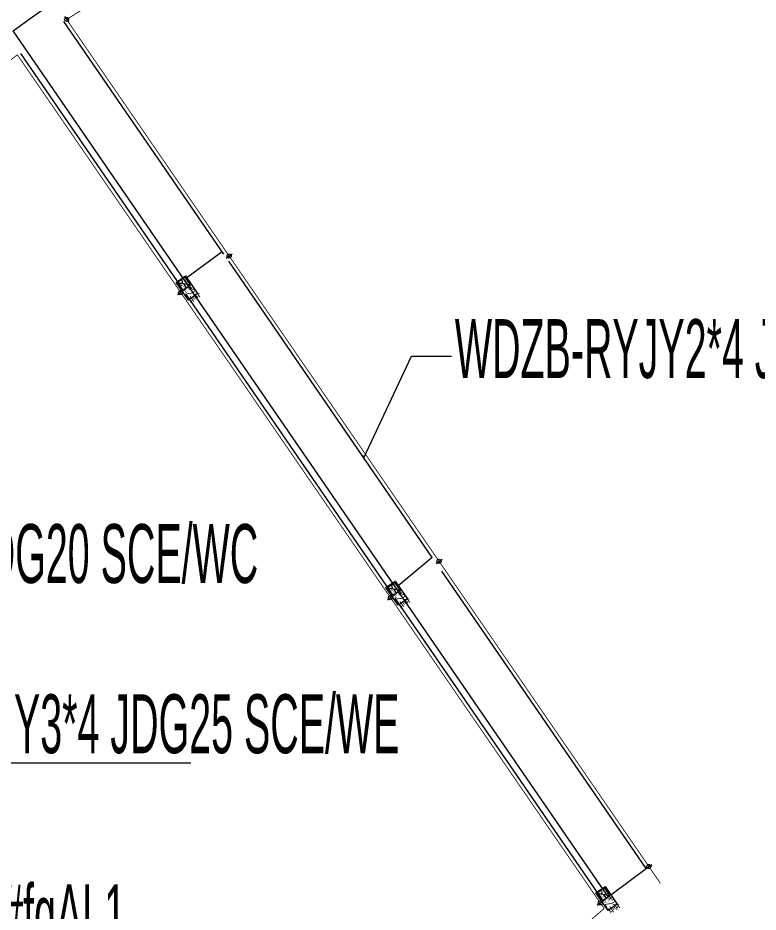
# Model space of a CAD drawing. Header units: inches. Extents: x -187843 to 1582678, y -554589 to 1835338.
# Drawn here: x 1341101 to 1385059, y -252145 to -199029 of the extents above; entities that cross this region are included whole.
import ezdxf
from ezdxf import colors
from ezdxf.entities.mleader import LeaderData, LeaderLine
from ezdxf.lldxf.tags import DXFTag
from ezdxf.math import Vec2, Vec3

# ---------------------------------------------------------------- set-up
doc = ezdxf.new("R2010")
doc.units = ezdxf.units.IN
doc.header["$MEASUREMENT"] = 0
doc.layers.get('0').update_dxf_attribs({"color": 253})
for name, color, linetype in [('0-LIGHT-TXT', 90, 'Continuous'), ('0-SL01', 1, 'Continuous'), ('0-开关电源', 3, 'Continuous'), ('LT-220V', 5, 'Continuous'), ('LT-24V', 4, 'Continuous')]:
    doc.layers.add(name, color=color, linetype=linetype)
doc.styles.add('SMDEI', font='smsim.shx', dxfattribs={"width": 0.75, "bigfont": 'smfs.shx'})
doc.styles.get("Standard").update_dxf_attribs({"font": 'arial.ttf'})
tags = doc.linetypes.add('SL01_LINE', pattern='A,0.3,-0.3,["SL01",Standard,S=0.2,R=-0.1,X=-0.1,Y=-0.1],-1.2', length=1.8).pattern_tags.tags
tags[6] = DXFTag(74, 10)

# ---------------------------------------------------------------- blocks, each defined once
blk = doc.blocks.new('LEDDR01')
at = {"layer": '0-开关电源'}
for p, q in [((-224, 0), (224, 448)), ((19, 205), (198, 205))]:
    blk.add_line(p, q, dxfattribs=at)
blk.add_lwpolyline([(-224, 0), (224, 0), (224, 448), (-224, 448)], close=True, dxfattribs=at)
for centre, start, end in [((-171, 187), 19.4712, 160.5288), ((-81, 219), 199.4712, 340.5288)]:
    blk.add_arc(centre, 47.5, start, end, dxfattribs=at)
at = {"color": 3}
for s, p in [('350W', (-219, 302)), ('DC24V', (-122, 21))]:
    blk.add_text(s, height=120, dxfattribs=at).set_placement(p)
blk = doc.blocks.new('分割')
at = {"layer": 'LT-220V'}
blk.add_lwpolyline([(-168, 141), (166, -144)], dxfattribs=at)
blk.add_circle((0, 0), 121, dxfattribs=at)
blk = doc.blocks.new('_Oblique')
at = {"color": 0, "linetype": 'ByBlock', "lineweight": -2}
blk.add_line((-0.5, -0.5), (0.5, 0.5), dxfattribs=at)

msp = doc.modelspace()

# ---------------------------------------------------------------- linework, layer by layer
at = {"layer": '0-LIGHT-TXT', "color": 7}
for points in [[(1351046, -214355), (1351777, -215405), (1351226, -215789), (1350495, -214739)], [(1363506, -232486), (1364238, -233536), (1363686, -233920), (1362955, -232870)], [(1375967, -250617), (1376698, -251667), (1376147, -252051), (1375415, -251001)]]:
    msp.add_lwpolyline(points, close=True, dxfattribs=at)
msp.add_lwpolyline([(1319750, -243288), (1351370, -243288)], dxfattribs=at)
at = {"layer": '0-SL01', "linetype": 'SL01_LINE', "const_width": 50}
for points in [[(1454753, -251687), (1491782, -201645, 0.323602), (1343992, -199124, 5.245874)], [(1289708, -273464, -0.20838), (1351390, -190167, 0.200801), (1351858, -189553)], [(1329106, -211900), (1328786, -211583, -0.03127), (1341068, -201225), (1341749, -202214)], [(1351183, -300335), (1351483, -300345, -0.219664), (1375916, -251929), (1375749, -251679)]]:
    msp.add_lwpolyline(points, format="xyb", dxfattribs=at)
for points in [[(1378573, -249439), (1343992, -199124)], [(1341749, -202215), (1375687, -251601)], [(1378630, -249521), (1379253, -250428)]]:
    msp.add_lwpolyline(points, dxfattribs=at)
at = {"layer": 'LT-220V'}
msp.add_lwpolyline([(1376181, -251261), (1340815, -199797, -0.136543), (1404747, -175664, -0.091749), (1450928, -179992), (1446516, -210096), (1450320, -210607), (1450970, -211090)], format="xyb", dxfattribs=at)
at = {"layer": 'LT-24V', "color": 4}
msp.add_lwpolyline([(1320667, -215336, -0.04179), (1336508, -200674), (1336385, -200517, -0.035191), (1351490, -190340, 0.179801), (1352023, -189696, 0.179801)], format="xyb", dxfattribs=at)
for points in [[(1353328, -213060), (1343828, -199237)], [(1341253, -201140), (1341912, -202103), (1350757, -214972)], [(1353229, -212917), (1351127, -214471)], [(1365709, -231075), (1353623, -213489)], [(1351080, -215442), (1363210, -233092)], [(1365709, -231075), (1363660, -232794)], [(1378408, -249552), (1366268, -231888)], [(1363492, -233504), (1375804, -251419)], [(1376311, -251112), (1378408, -249552)]]:
    msp.add_lwpolyline(points, dxfattribs=at)

# ---------------------------------------------------------------- block references
at = {"layer": '0-开关电源', "color": 3, "xscale": 1.25, "yscale": 1.25, "zscale": 1.25, "rotation": 304.8523096720413}
for p in [(1350740, -214983), (1363201, -233114), (1375661, -251245)]:
    msp.add_blockref('LEDDR01', p, dxfattribs=at)
at = {"layer": 'LT-220V'}
for p, rotation in [((1343994, -199122), 345.3718136898776), ((1353650, -213176), 76.18409417207795), ((1350765, -215339), 76.18409417207795), ((1366111, -231307), 76.18409417207795), ((1363226, -233470), 76.18409417207795), ((1378571, -249438), 76.18409417207795), ((1375687, -251601), 76.18409417207795)]:
    msp.add_blockref('分割', p, dxfattribs=dict(at, rotation=rotation))

# ---------------------------------------------------------------- texts
at = {"layer": '0-LIGHT-TXT', "color": 7, "style": 'SMDEI', "width": 0.5}
for p in [(1350881, -215294), (1363342, -233425), (1375802, -251556)]:
    msp.add_text('*2套', height=700, rotation=304.8523, dxfattribs=at).set_placement(p)
for s, p in [('WDZB-RYJY2*4 JDG20 SCE/WC', (1367050, -220424)), ('WDZB-RYJY2*4 JDG20 SCE/WC', (1320267, -232598)), ('N11~N17 WDZA YJY3*4 JDG25 SCE/WE', (1319996, -242707)), ('引自配电箱1#fgAL1 ', (1330494, -254001))]:
    msp.add_text(s, height=3500, dxfattribs=at).set_placement(p)

# ---------------------------------------------------------------- leaders
at = {"layer": '0-LIGHT-TXT', "color": 7}
ml = msp.add_multileader_mtext('Standard', dxfattribs=at)
ml.set_content('', color=7)
ml.set_leader_properties()
ml.set_arrow_properties(name='OBLIQUE')
ml.build(insert=Vec2(0, 0))
ml.multileader.update_dxf_attribs({"text_right_attachment_type": 6, "dogleg_length": 0.36, "arrow_head_size": 200})
ctx = ml.context
ctx.base_point, ctx.char_height, ctx.arrow_head_size, ctx.landing_gap_size, ctx.plane_origin = Vec3(1366855, -219129), 0.18, 200, 0.09, Vec3(1361892, -224501)
ctx.right_attachment = 6
notes = []
notes.append((ctx, [(0, (1, 1, 0), (1364480, -219129), (1, 0), 2375, [(0, [(1361644, -225160)], 0, [])])]))
ctx.mtext.insert, ctx.mtext.flow_direction = Vec3(1366855, -219128), 5
for ctx, leaders in notes:
    for number, flags, end, landing, length, lines in leaders:
        leader = LeaderData()
        leader.index, (leader.has_last_leader_line, leader.has_dogleg_vector, leader.attachment_direction) = number, flags
        leader.last_leader_point, leader.dogleg_vector, leader.dogleg_length = Vec3(end), Vec3(landing), length
        for number, points, colour, breaks in lines:
            line = LeaderLine()
            line.index, line.vertices, line.color, line.breaks = number, Vec3.list(points), colors.encode_raw_color(colour), breaks
            leader.lines.append(line)
        ctx.leaders.append(leader)

doc.saveas('drawing.dxf')
